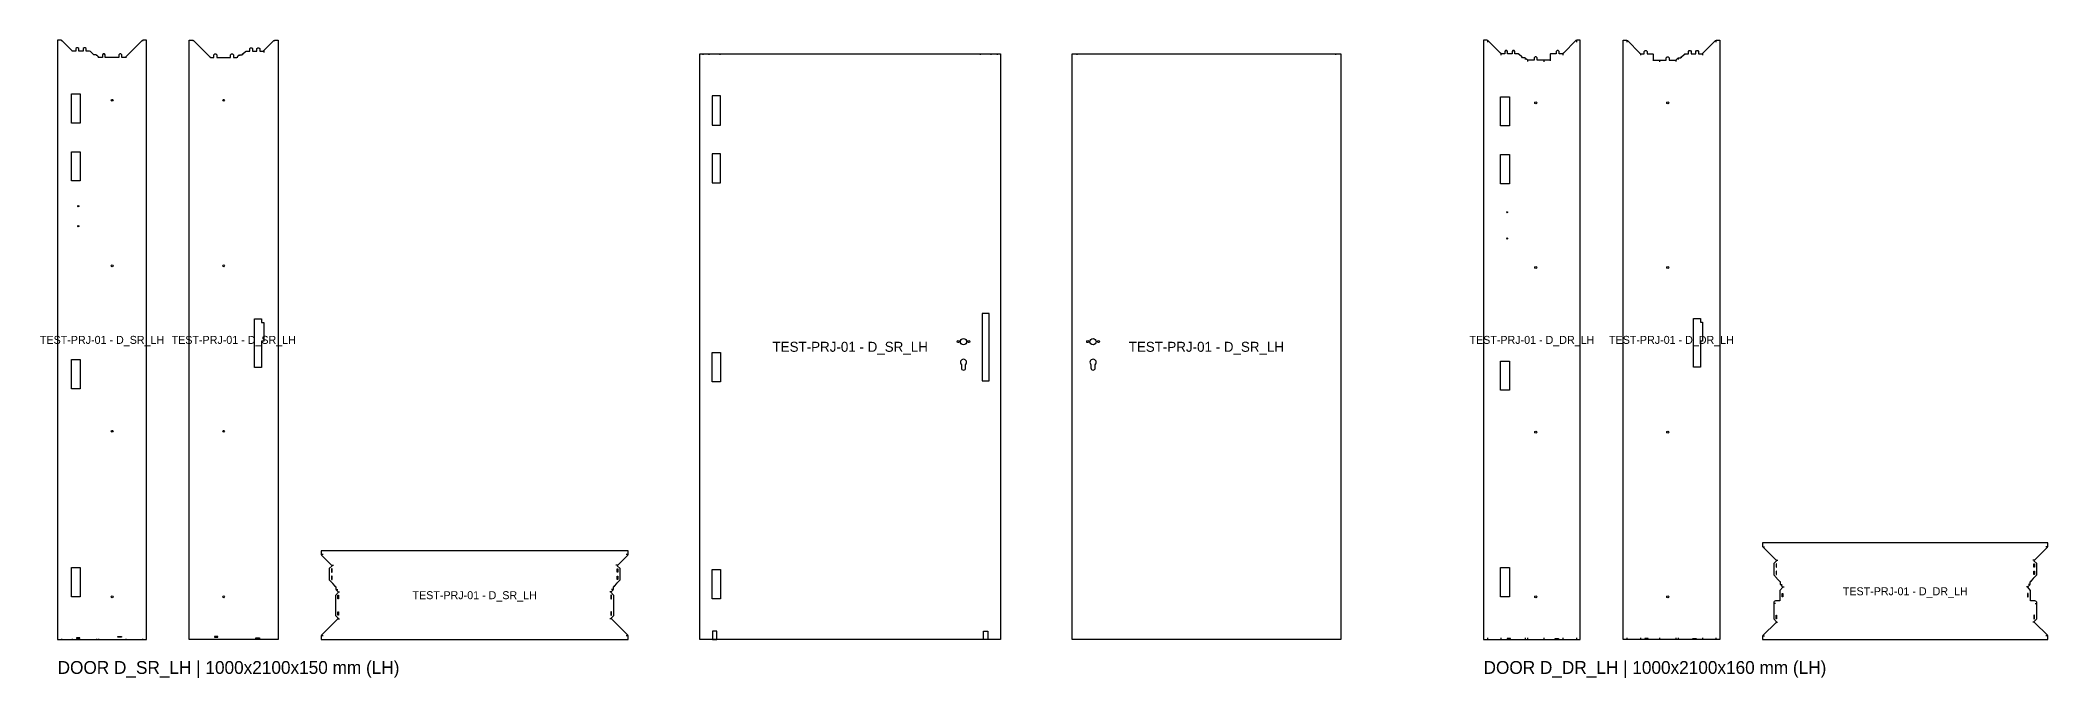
# Model space of a CAD drawing. Header units: metres. Extents: x -61 to 50244, y -134 to 2248.
# Drawn here: x -61 to 6965, y -134 to 2098 of the extents above; entities that cross this region are included whole.
import ezdxf
from ezdxf.enums import TextEntityAlignment as Align

# ---------------------------------------------------------------- set-up
doc = ezdxf.new("R2010")
doc.units = ezdxf.units.M
for name, color, linetype in [('CUTOUTS', 3, 'Continuous'), ('HOLES', 4, 'Continuous'), ('NOTCHES', 6, 'Continuous'), ('OUTLINE', 7, 'Continuous'), ('PART_LABELS', 7, 'Continuous'), ('TEXT', 2, 'Continuous')]:
    doc.layers.add(name, color=color, linetype=linetype)

# ---------------------------------------------------------------- blocks, each defined once
blk = doc.blocks.new('B_D_SR_LH_HINGE_POST')
at = {"layer": 'CUTOUTS'}
for points in [[(48.9, 1910), (79.4, 1910), (79.4, 1808), (48.9, 1808)], [(48.9, 1708), (79.4, 1708), (79.4, 1606), (48.9, 1606)], [(48.9, 980), (79.4, 980), (79.4, 878), (48.9, 878)], [(48.9, 252), (79.4, 252), (79.4, 150), (48.9, 150)], [(77.6, 6), (65.6, 6), (65.6, 4), (77.6, 4)], [(211.3, 11), (223.3, 11), (223.3, 9), (211.3, 9)]]:
    blk.add_lwpolyline(points, close=True, dxfattribs=at)
at = {"layer": 'HOLES'}
for centre, radius in [((190.7, 1888), 3.25), ((72.3, 1517.5), 2), ((72.3, 1447.5), 2), ((190.7, 1308.7), 3.25), ((190.7, 729.3), 3.25), ((190.7, 150), 3.25)]:
    blk.add_circle(centre, radius, dxfattribs=at)
at = {"layer": 'NOTCHES'}
for p, q in [((13.6, 2097.8), (13.6, 2094.8)), ((50.7, 2061.5), (50.7, 2058.5)), ((113.3, 2059.2), (113.3, 2058.2)), ((125, 2048.5), (125, 2047.5)), ((135.6, 2046.2), (135.6, 2043.2)), ((143.2, 2039.5), (143.2, 2036.5)), ((238.2, 2039.5), (238.2, 2036.5)), ((297.4, 2097.8), (297.4, 2094.8)), ((13.6, 3), (13.6, 0)), ((50.7, 3), (50.7, 0)), ((113.3, 1), (113.3, 0)), ((125, 1), (125, 0)), ((135.6, 3), (135.6, 0)), ((143.2, 3), (143.2, 0)), ((238.2, 3), (238.2, 0)), ((297.4, 3), (297.4, 0))]:
    blk.add_line(p, q, dxfattribs=at)
at = {"layer": 'OUTLINE'}
blk.add_lwpolyline([(141.7, 2041), (137.2, 2045.5), (134, 2047), (126.5, 2047), (123.4, 2050), (114.9, 2058.5), (111.8, 2060), (99.8, 2060), (99.8, 2069), (96.8, 2072), (92.8, 2072), (89.8, 2069), (89.8, 2060), (74.3, 2060), (74.3, 2069), (71.3, 2072), (67.3, 2072), (64.3, 2069), (64.3, 2060), (52.3, 2060), (49.1, 2063), (15.1, 2097), (12, 2098.5), (0, 2098.5), (0, 0), (310.9, 0), (310.9, 2098.5), (298.9, 2098.5), (295.8, 2097), (239.8, 2041), (236.7, 2038), (224.7, 2038), (224.7, 2047), (221.7, 2050), (217.7, 2050), (214.7, 2047), (214.7, 2038), (166.8, 2038), (166.8, 2047), (163.8, 2050), (159.8, 2050), (156.8, 2047), (156.8, 2038), (144.8, 2038)], close=True, dxfattribs=at)
at = {"layer": 'PART_LABELS'}
blk.add_text('TEST-PRJ-01 - D_SR_LH', height=28, dxfattribs=at).set_placement((155.5, 1049.2), align=Align.MIDDLE_CENTER)
blk = doc.blocks.new('B_D_SR_LH_LOCK_POST')
at = {"layer": 'CUTOUTS'}
for points in [[(252.5, 1044.5), (252.5, 952.2), (228, 952.2), (228, 1122.8), (252.5, 1122.8), (252.5, 1110.5), (260.8, 1110.5), (260.8, 1044.5)], [(99.6, 11), (87.6, 11), (87.6, 9), (99.6, 9)], [(233.3, 6), (245.3, 6), (245.3, 4), (233.3, 4)]]:
    blk.add_lwpolyline(points, close=True, dxfattribs=at)
at = {"layer": 'HOLES'}
for centre in [(120.2, 1888), (120.2, 1308.7), (120.2, 729.3), (120.2, 150)]:
    blk.add_circle(centre, 3.25, dxfattribs=at)
at = {"layer": 'NOTCHES'}
for p, q in [((13.6, 2097.8), (13.6, 2094.8)), ((72.7, 2039.5), (72.7, 2036.5)), ((167.7, 2039.5), (167.7, 2036.5)), ((175.3, 2046.2), (175.3, 2043.2)), ((186, 2048.5), (186, 2047.5)), ((197.6, 2059.2), (197.6, 2058.2)), ((260.2, 2061.5), (260.2, 2055.5)), ((297.4, 2097.8), (297.4, 2094.8)), ((13.6, 3), (13.6, 0)), ((72.7, 3), (72.7, 0)), ((167.7, 3), (167.7, 0)), ((175.3, 3), (175.3, 0)), ((186, 1), (186, 0)), ((197.6, 1), (197.6, 0)), ((260.2, 3), (260.2, 0)), ((297.4, 3), (297.4, 0))]:
    blk.add_line(p, q, dxfattribs=at)
at = {"layer": 'OUTLINE'}
blk.add_lwpolyline([(169.3, 2041), (173.8, 2045.5), (176.9, 2047), (184.4, 2047), (187.5, 2050), (196, 2058.5), (199.2, 2060), (211.2, 2060), (211.2, 2069), (214.2, 2072), (218.2, 2072), (221.2, 2069), (221.2, 2060), (236.7, 2060), (236.7, 2069), (239.7, 2072), (243.7, 2072), (246.7, 2069), (246.7, 2060), (258.7, 2060), (261.8, 2063), (295.8, 2097), (298.9, 2098.5), (310.9, 2098.5), (310.9, 0), (0, 0), (0, 2098.5), (12, 2098.5), (15.1, 2097), (71.1, 2041), (74.3, 2038), (86.3, 2038), (86.3, 2047), (89.3, 2050), (93.3, 2050), (96.3, 2047), (96.3, 2038), (144.1, 2038), (144.1, 2047), (147.1, 2050), (151.1, 2050), (154.1, 2047), (154.1, 2038), (166.1, 2038)], close=True, dxfattribs=at)
at = {"layer": 'PART_LABELS'}
blk.add_text('TEST-PRJ-01 - D_SR_LH', height=28, dxfattribs=at).set_placement((155.5, 1049.2), align=Align.MIDDLE_CENTER)
blk = doc.blocks.new('B_D_SR_LH_HEADER')
at = {"layer": 'NOTCHES'}
for p, q in [((6.8, 297.4), (0.8, 297.4)), ((1074.2, 297.4), (1068.2, 297.4)), ((37, 260.2), (43, 260.2)), ((1038, 260.2), (1032, 260.2)), ((39.3, 197.6), (41.3, 197.6)), ((50, 186), (52, 186)), ((52.2, 175.3), (58.3, 175.3)), ((59, 167.7), (65, 167.7)), ((1016, 167.7), (1010, 167.7)), ((1022.7, 175.3), (1016.7, 175.3)), ((1025, 186), (1023, 186)), ((1035.7, 197.6), (1033.7, 197.6)), ((59, 72.7), (65, 72.7)), ((1016, 72.7), (1010, 72.7)), ((6.8, 13.6), (0.8, 13.6)), ((1074.2, 13.6), (1068.2, 13.6))]:
    blk.add_line(p, q, dxfattribs=at)
for points in [[(38.7, 235.7), (38.7, 247.7), (36.8, 247.7), (36.8, 235.7)], [(38.7, 210.2), (38.7, 222.2), (36.8, 222.2), (36.8, 210.2)], [(1036.2, 235.7), (1036.2, 247.7), (1038.2, 247.7), (1038.2, 235.7)], [(1036.2, 210.2), (1036.2, 222.2), (1038.2, 222.2), (1038.2, 210.2)], [(58.8, 143.1), (58.8, 155.1), (60.8, 155.1), (60.8, 143.1)], [(1016.2, 143.1), (1016.2, 155.1), (1014.2, 155.1), (1014.2, 143.1)], [(58.8, 85.3), (58.8, 97.3), (60.8, 97.3), (60.8, 85.3)], [(1016.2, 85.3), (1016.2, 97.3), (1014.2, 97.3), (1014.2, 85.3)]]:
    blk.add_lwpolyline(points, close=True, dxfattribs=at)
at = {"layer": 'OUTLINE'}
blk.add_lwpolyline([(1075, 310.9), (0, 310.9), (0, 298.9), (1.5, 295.8), (35.5, 261.8), (38.5, 258.7), (28.5, 248.7), (28.5, 209.2), (38.5, 199.2), (40, 196), (48.5, 187.5), (51.5, 184.4), (51.5, 176.9), (53, 173.8), (57.5, 169.3), (60.5, 166.1), (50.5, 154.2), (50.5, 84.3), (60.5, 74.3), (57.5, 71.1), (1.5, 15.1), (0, 12), (0, 0), (1075, 0), (1075, 12), (1073.5, 15.1), (1017.5, 71.1), (1014.5, 74.3), (1024.5, 84.3), (1024.5, 154.2), (1014.5, 166.1), (1017.5, 169.3), (1022, 173.8), (1023.5, 176.9), (1023.5, 184.4), (1026.5, 187.5), (1035, 196), (1036.5, 199.2), (1046.5, 209.2), (1046.5, 248.7), (1036.5, 258.7), (1039.5, 261.8), (1073.5, 295.8), (1075, 298.9)], close=True, dxfattribs=at)
at = {"layer": 'PART_LABELS'}
blk.add_text('TEST-PRJ-01 - D_SR_LH', height=28, dxfattribs=at).set_placement((537.5, 155.5), align=Align.MIDDLE_CENTER)
blk = doc.blocks.new('B_D_SR_LH_LEAF1')
at = {"layer": 'CUTOUTS'}
for points in [[(73.1, 1903), (43.6, 1903), (43.6, 1801), (73.1, 1801)], [(73.1, 1701), (43.6, 1701), (43.6, 1599), (73.1, 1599)], [(1013.1, 1141.2), (988.6, 1141.2), (988.6, 905.8), (1013.1, 905.8)], [(43.6, 1004.8), (73.1, 1004.8), (73.1, 902.8), (43.6, 902.8)], [(43.6, 245), (73.1, 245), (73.1, 143), (43.6, 143)], [(45, 0), (60, 0), (60, 30), (45, 30)], [(1008.1, 0), (993.1, 0), (993.1, 30), (1008.1, 30)]]:
    blk.add_lwpolyline(points, close=True, dxfattribs=at)
blk.add_lwpolyline([(915.7, 962.4), (915.7, 950.9, 1), (930.7, 950.9), (930.7, 962.4, 2.539565)], format="xyb", close=True, dxfattribs=at)
at = {"layer": 'HOLES'}
for centre, radius in [((923.2, 1043), 11), ((904.2, 1043), 3.5), ((942.2, 1043), 3.5)]:
    blk.add_circle(centre, radius, dxfattribs=at)
at = {"layer": 'NOTCHES'}
for p, q in [((11.7, 2047), (11.7, 2050)), ((33.7, 2047), (33.7, 2050)), ((71.3, 2047), (71.3, 2050)), ((981.9, 2050), (981.9, 2047)), ((1019.4, 2050), (1019.4, 2047)), ((1041.4, 2050), (1041.4, 2047)), ((11.7, 3), (11.7, 0)), ((33.7, 3), (33.7, 0)), ((71.3, 3), (71.3, 0)), ((981.9, 3), (981.9, 0)), ((993.1, 0), (993.1, 0)), ((1008.1, 0), (1008.1, 0)), ((1019.4, 3), (1019.4, 0)), ((1041.4, 3), (1041.4, 0))]:
    blk.add_line(p, q, dxfattribs=at)
at = {"layer": 'OUTLINE'}
blk.add_lwpolyline([(0, 2050), (1053.1, 2050), (1053.1, 0), (0, 0)], close=True, dxfattribs=at)
at = {"layer": 'PART_LABELS'}
blk.add_text('TEST-PRJ-01 - D_SR_LH', height=35, dxfattribs=at).set_placement((526.6, 1025), align=Align.MIDDLE_CENTER)
blk = doc.blocks.new('B_D_SR_LH_LEAF2')
at = {"layer": 'CUTOUTS'}
blk.add_lwpolyline([(66.1, 962.4), (66.1, 950.9, 1), (81.1, 950.9), (81.1, 962.4, 2.539565)], format="xyb", close=True, dxfattribs=at)
at = {"layer": 'HOLES'}
for centre, radius in [((73.6, 1043), 11), ((54.6, 1043), 3.5), ((92.6, 1043), 3.5)]:
    blk.add_circle(centre, radius, dxfattribs=at)
at = {"layer": 'NOTCHES'}
for p, q in [((16.7, 2050), (16.7, 2047)), ((923.3, 2047), (923.3, 2050)), ((16.7, 3), (16.7, 0)), ((923.3, 0), (923.3, 3))]:
    blk.add_line(p, q, dxfattribs=at)
at = {"layer": 'OUTLINE'}
blk.add_lwpolyline([(0, 2050), (940, 2050), (940, 0), (0, 0)], close=True, dxfattribs=at)
at = {"layer": 'PART_LABELS'}
blk.add_text('TEST-PRJ-01 - D_SR_LH', height=35, dxfattribs=at).set_placement((470, 1025), align=Align.MIDDLE_CENTER)
blk = doc.blocks.new('B_D_DR_LH_HINGE_POST')
at = {"layer": 'CUTOUTS'}
for points in [[(58.9, 1900), (90.4, 1900), (90.4, 1798), (58.9, 1798)], [(58.9, 1698), (90.4, 1698), (90.4, 1596), (58.9, 1596)], [(58.9, 975), (90.4, 975), (90.4, 873), (58.9, 873)], [(58.9, 252), (90.4, 252), (90.4, 150), (58.9, 150)], [(82.3, 2.5), (94.3, 2.5), (94.3, 4.5), (82.3, 4.5)], [(262.6, 2.5), (250.6, 2.5), (250.6, 4.5), (262.6, 4.5)]]:
    blk.add_lwpolyline(points, close=True, dxfattribs=at)
at = {"layer": 'HOLES'}
for centre, radius in [((182.4, 1879), 3.5), ((82.3, 1496), 2), ((82.3, 1404), 2), ((182.4, 1302.7), 3.5), ((182.4, 726.3), 3.5), ((182.4, 150), 3.5)]:
    blk.add_circle(centre, radius, dxfattribs=at)
at = {"layer": 'NOTCHES'}
for p, q in [((0, 2098.5), (0, 0)), ((13.6, 2097.8), (13.6, 2091.8)), ((60.7, 2051.5), (60.7, 2045.5)), ((123.3, 2049.2), (123.3, 2047.2)), ((135, 2038.5), (135, 2036.5)), ((277.6, 2051.5), (277.6, 2045.5)), ((324.8, 2097.8), (324.8, 2091.8)), ((145.6, 2036.2), (145.6, 2030.2)), ((153.2, 2029.5), (153.2, 2023.5)), ((211.4, 2028), (211.4, 2022)), ((232.6, 2028), (232.6, 2026)), ((13.6, 6), (13.6, 0)), ((60.7, 6), (60.7, 0)), ((123.3, 2), (123.3, 0)), ((135, 2), (135, 0)), ((145.6, 6), (145.6, 0)), ((153.2, 6), (153.2, 0)), ((211.4, 6), (211.4, 0)), ((232.6, 2), (232.6, 0)), ((277.6, 6), (277.6, 0)), ((324.8, 6), (324.8, 0))]:
    blk.add_line(p, q, dxfattribs=at)
at = {"layer": 'OUTLINE'}
blk.add_lwpolyline([(177.3, 2028), (154.8, 2028), (151.7, 2031), (147.2, 2035.5), (144, 2037), (136.5, 2037), (133.4, 2040), (124.9, 2048.5), (121.8, 2050), (109.8, 2050), (109.8, 2059), (106.8, 2062), (102.8, 2062), (99.8, 2059), (99.8, 2050), (84.3, 2050), (84.3, 2059), (81.3, 2062), (77.3, 2062), (74.3, 2059), (74.3, 2050), (62.3, 2050), (59.1, 2053), (15.1, 2097), (12, 2098.5), (0, 2098.5), (0, 0), (338.3, 0), (338.3, 2098.5), (326.3, 2098.5), (323.2, 2097), (279.2, 2053), (276.1, 2050), (264.1, 2050), (264.1, 2059), (261.1, 2062), (257.1, 2062), (254.1, 2059), (254.1, 2050), (234.1, 2050, 0.414214), (232.6, 2048.5), (232.6, 2028.5), (233.6, 2028.5), (233.6, 2028), (187.3, 2028), (187.3, 2037), (184.3, 2040), (180.3, 2040), (177.3, 2037)], format="xyb", close=True, dxfattribs=at)
at = {"layer": 'PART_LABELS'}
blk.add_text('TEST-PRJ-01 - D_DR_LH', height=28, dxfattribs=at).set_placement((169.2, 1049.2), align=Align.MIDDLE_CENTER)
blk = doc.blocks.new('B_D_DR_LH_LOCK_POST')
at = {"layer": 'CUTOUTS'}
for points in [[(270.5, 1045.2), (270.5, 953.2), (246, 953.2), (246, 1123.8), (270.5, 1123.8), (270.5, 1111.8), (278.2, 1111.8), (278.2, 1045.2)], [(75.7, 2.5), (87.7, 2.5), (87.7, 4.5), (75.7, 4.5)], [(256.1, 2.5), (244.1, 2.5), (244.1, 4.5), (256.1, 4.5)]]:
    blk.add_lwpolyline(points, close=True, dxfattribs=at)
at = {"layer": 'HOLES'}
for centre in [(156, 1879), (156, 1302.7), (156, 726.3), (156, 150)]:
    blk.add_circle(centre, 3.5, dxfattribs=at)
at = {"layer": 'NOTCHES'}
for p, q in [((13.6, 2097.8), (13.6, 2091.8)), ((60.7, 2051.5), (60.7, 2045.5)), ((203.4, 2038.5), (203.4, 2036.5)), ((215, 2049.2), (215, 2047.2)), ((277.6, 2051.5), (277.6, 2045.5)), ((324.8, 2097.8), (324.8, 2091.8)), ((338.3, 2098.5), (338.3, 0)), ((105.8, 2028), (105.8, 2026)), ((127, 2028), (127, 2022)), ((185.1, 2029.5), (185.1, 2023.5)), ((192.7, 2036.2), (192.7, 2030.2)), ((13.6, 6), (13.6, 0)), ((60.7, 6), (60.7, 0)), ((105.8, 2), (105.8, 0)), ((127, 6), (127, 0)), ((185.1, 6), (185.1, 0)), ((192.7, 6), (192.7, 0)), ((203.4, 2), (203.4, 0)), ((215, 2), (215, 0)), ((277.6, 6), (277.6, 0)), ((324.8, 6), (324.8, 0))]:
    blk.add_line(p, q, dxfattribs=at)
at = {"layer": 'OUTLINE'}
blk.add_lwpolyline([(161, 2028), (183.5, 2028), (186.7, 2031), (191.2, 2035.5), (194.3, 2037), (201.8, 2037), (204.9, 2040), (213.4, 2048.5), (216.6, 2050), (228.6, 2050), (228.6, 2059), (231.6, 2062), (235.6, 2062), (238.6, 2059), (238.6, 2050), (254.1, 2050), (254.1, 2059), (257.1, 2062), (261.1, 2062), (264.1, 2059), (264.1, 2050), (276.1, 2050), (279.2, 2053), (323.2, 2097), (326.3, 2098.5), (338.3, 2098.5), (338.3, 0), (0, 0), (0, 2098.5), (12, 2098.5), (15.1, 2097), (59.1, 2053), (62.3, 2050), (74.3, 2050), (74.3, 2059), (77.3, 2062), (81.3, 2062), (84.3, 2059), (84.3, 2050), (104.3, 2050, -0.414214), (105.8, 2048.5), (105.8, 2028.5), (104.8, 2028.5), (104.8, 2028), (151, 2028), (151, 2037), (154, 2040), (158, 2040), (161, 2037)], format="xyb", close=True, dxfattribs=at)
at = {"layer": 'PART_LABELS'}
blk.add_text('TEST-PRJ-01 - D_DR_LH', height=28, dxfattribs=at).set_placement((169.2, 1049.2), align=Align.MIDDLE_CENTER)
blk = doc.blocks.new('B_D_DR_LH_HEADER')
at = {"layer": 'NOTCHES'}
for p, q in [((0.8, 324.8), (6.8, 324.8)), ((997.2, 324.8), (991.3, 324.8)), ((47, 277.6), (53, 277.6)), ((49.2, 215), (51.3, 215)), ((951, 277.6), (945, 277.6)), ((948.8, 215), (946.8, 215)), ((60, 203.4), (62, 203.4)), ((62.3, 192.7), (68.2, 192.7)), ((69, 185.1), (75, 185.1)), ((929, 185.1), (923, 185.1)), ((935.8, 192.7), (929.8, 192.7)), ((938, 203.4), (936, 203.4)), ((44.5, 127), (38.5, 127)), ((40.5, 105.6), (38.5, 105.6)), ((953.5, 127), (959.5, 127)), ((957.5, 105.6), (959.5, 105.6)), ((0.8, 13.6), (6.8, 13.6)), ((47, 60.7), (52, 60.7)), ((951, 60.7), (946, 60.7)), ((997.2, 13.6), (991.3, 13.6))]:
    blk.add_line(p, q, dxfattribs=at)
for points in [[(48.8, 265.1), (46.8, 265.1), (46.8, 253.1), (48.8, 253.1)], [(48.8, 239.6), (46.8, 239.6), (46.8, 227.6), (48.8, 227.6)], [(949.2, 265.1), (951.2, 265.1), (951.2, 253.1), (949.2, 253.1)], [(949.2, 239.6), (951.2, 239.6), (951.2, 227.6), (949.2, 227.6)], [(68.8, 162), (70.8, 162), (70.8, 150), (68.8, 150)], [(929.2, 162), (927.3, 162), (927.3, 150), (929.2, 150)], [(46.8, 85.3), (48.8, 85.3), (48.8, 73.3), (46.8, 73.3)], [(951.2, 85.3), (949.2, 85.3), (949.2, 73.3), (951.2, 73.3)]]:
    blk.add_lwpolyline(points, close=True, dxfattribs=at)
at = {"layer": 'OUTLINE'}
blk.add_lwpolyline([(45.1, 135.5, 0.414214), (38.5, 128.9), (38.5, 72.3), (48.5, 62.3), (45.5, 59.1), (1.5, 15.1), (0, 12), (0, 0), (998, 0), (998, 12), (996.5, 15.1), (952.5, 59.1), (949.5, 62.3), (959.5, 72.3), (959.5, 128.9, 0.414214), (952.9, 135.5), (937.5, 135.5), (937.5, 135.5), (937.5, 171.6), (927.5, 183.5), (930.5, 186.7), (935, 191.2), (936.5, 194.3), (936.5, 201.8), (939.5, 205), (948, 213.4), (949.5, 216.6), (959.5, 226.6), (959.5, 266.1), (949.5, 276.1), (952.5, 279.2), (996.5, 323.2), (998, 326.3), (998, 338.3), (0, 338.3), (0, 326.3), (1.5, 323.2), (45.5, 279.2), (48.5, 276.1), (38.5, 266.1), (38.5, 226.6), (48.5, 216.6), (50, 213.4), (58.5, 205), (61.5, 201.8), (61.5, 194.3), (63, 191.2), (67.5, 186.7), (70.5, 183.5), (60.5, 171.6), (60.5, 135.5), (60.5, 135.5)], format="xyb", close=True, dxfattribs=at)
at = {"layer": 'PART_LABELS'}
blk.add_text('TEST-PRJ-01 - D_DR_LH', height=28, dxfattribs=at).set_placement((499, 169.2), align=Align.MIDDLE_CENTER)

msp = doc.modelspace()

# ---------------------------------------------------------------- block references
for name, p in [('B_D_SR_LH_HINGE_POST', (0, 0)), ('B_D_SR_LH_LOCK_POST', (460.9, 0)), ('B_D_SR_LH_LEAF1', (2246.9, 0)), ('B_D_SR_LH_LEAF2', (3550, 0)), ('B_D_DR_LH_HINGE_POST', (4990, 0)), ('B_D_DR_LH_LOCK_POST', (5478.3, 0)), ('B_D_SR_LH_HEADER', (921.9, 0)), ('B_D_DR_LH_HEADER', (5966.7, 0))]:
    msp.add_blockref(name, p)

# ---------------------------------------------------------------- texts
at = {"layer": 'TEXT'}
for s, p in [('DOOR D_SR_LH | 1000x2100x150 mm (LH)', (0, -120)), ('DOOR D_DR_LH | 1000x2100x160 mm (LH)', (4990, -120))]:
    msp.add_text(s, height=45, dxfattribs=at).set_placement(p)

doc.saveas('drawing.dxf')
